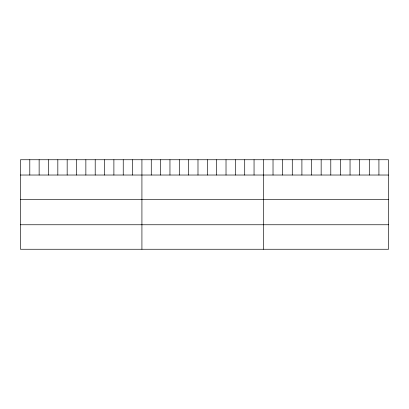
<?xml version="1.0" encoding="UTF-8"?>
<svg xmlns="http://www.w3.org/2000/svg" width="409" height="409" viewBox="0 0 409 409"><rect width="100%" height="100%" fill="white"/><g stroke="black" fill="none" stroke-linecap="round" stroke-linejoin="round"><path stroke-width="0.61" d="M388.55 175.026L388.55 249.255L20.45 249.255L20.45 159.745L388.55 159.745L388.55 175.026L20.45 175.026M20.45 199.52L388.55 199.52M20.45 224.761L388.55 224.761M378.923 159.745L378.923 175.026M369.296 159.745L369.296 175.026M359.669 159.745L359.669 175.026M350.043 159.745L350.043 175.026M340.416 159.745L340.416 175.026M330.789 159.745L330.789 175.026M321.157 159.745L321.157 175.026M311.53 159.745L311.53 175.026M301.903 159.745L301.903 175.026M292.277 159.745L292.277 175.026M282.65 159.745L282.65 175.026M273.023 159.745L273.023 175.026M263.396 159.745L263.396 249.255M254.05 159.745L254.05 175.026M244.71 159.745L244.71 175.026M235.364 159.745L235.364 175.026M226.019 159.745L226.019 175.026M216.678 159.745L216.678 175.026M207.332 159.745L207.332 175.026M197.987 159.745L197.987 175.026M188.641 159.745L188.641 175.026M179.3 159.745L179.3 175.026M169.955 159.745L169.955 175.026M160.609 159.745L160.609 175.026M151.269 159.745L151.269 175.026M141.923 159.745L141.923 249.255M132.577 159.745L132.577 175.026M123.237 159.745L123.237 175.026M113.891 159.745L113.891 175.026M104.546 159.745L104.546 175.026M95.205 159.745L95.205 175.026M85.859 159.745L85.859 175.026M76.514 159.745L76.514 175.026M67.168 159.745L67.168 175.026M57.827 159.745L57.827 175.026M48.482 159.745L48.482 175.026M39.136 159.745L39.136 175.026M29.796 159.745L29.796 175.026"/></g></svg>
